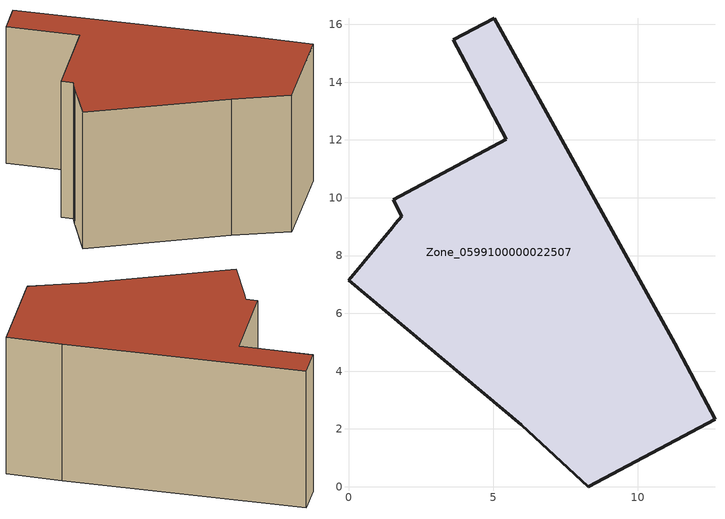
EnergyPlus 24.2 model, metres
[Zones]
Zone_0599100000022507
 floor ground (C_G): 1.62,9.1 1.84,9.36 1.54,9.93 5.46,12.02 3.62,15.46 5.04,16.21 11.28,4.96 12.68,2.33 8.3,0 5.97,2.14 0,7.14 1.51,8.96 z0
 wall outside (C_F): 5.97,2.14 8.3,0 12.68,2.33 11.28,4.96 5.04,16.21 3.62,15.46 5.46,12.02 1.54,9.93 1.84,9.36 1.62,9.1 1.51,8.96 0,7.14 5.97,2.14 z0:8.4
 roof outside (C_R): 1.84,9.36 1.62,9.1 1.51,8.96 0,7.14 5.97,2.14 8.3,0 12.68,2.33 11.28,4.96 5.04,16.21 3.62,15.46 5.46,12.02 1.54,9.93 z8.4
[BUILDING]
Pand.0599100000022507: North Axis=0; Terrain=City; Loads Convergence Tolerance Value=0.04; Temperature Convergence Tolerance Value=0.4; Solar Distribution=FullExterior; Maximum Number of Warmup Days=25; Minimum Number of Warmup Days=1
[Site:Location]
Rotterdam.The.Hague.AP_ZH_NLD Design_Conditions: Latitude=51.96; Longitude=4.45; Time Zone=1; Elevation=-4.5
[SITE:GROUNDTEMPERATURE:BUILDINGSURFACE]
18, 18, 18, 18, 18, 18, 18, 18, 18, 18, 18, 18
[MATERIAL] Thermal Absorptance=0.9; Solar Absorptance=0.7; Visible Absorptance=0.7
Name | Roughness | Thickness | Conductivity | Density | Specific Heat
G.TI.1975-1991 | MediumSmooth | 0.15 | 0.288461 | 540 | 1210
F.TI.1975-1991 | Rough | 0.3 | 0.230769 | 1920 | 840
R.TI.1975-1991 | MediumRough | 0.2 | 0.153846 | 1500 | 1000
[CONSTRUCTION]
C_G: G.TI.1975-1991
C_F: F.TI.1975-1991
C_R: R.TI.1975-1991
[ZONE]
Zone_0599100000022507: Type=1; Multiplier=1; Ceiling Height=Autocalculate; Volume=Autocalculate; Floor Area=autocalculate; Part of Total Floor Area=Yes
[ZONEINFILTRATION:DESIGNFLOWRATE]
Infil_Zone_0599100000022507: Zone or ZoneList or Space or SpaceList=Zone_0599100000022507; Schedule=AlwaysOn; Design Flow Rate Calculation Method=Flow/Area; Flow Rate per Floor Area=0.003; Constant Term Coefficient=1; Temperature Term Coefficient=0; Velocity Term Coefficient=0; Velocity Squared Term Coefficient=0
[HVACTEMPLATE:ZONE:IDEALLOADSAIRSYSTEM]
Zone_0599100000022507: Maximum Heating Supply Air Temperature=50; Minimum Cooling Supply Air Temperature=13; Maximum Heating Supply Air Humidity Ratio=0.0156; Minimum Cooling Supply Air Humidity Ratio=0.0077; Heating Limit=NoLimit; Cooling Limit=NoLimit; Dehumidification Control Type=ConstantSensibleHeatRatio; Cooling Sensible Heat Ratio=0.7; Dehumidification Setpoint=60; Humidification Control Type=None; Humidification Setpoint=30; Outdoor Air Method=None; Outdoor Air Flow Rate per Person=0.00944; Outdoor Air Flow Rate per Zone Floor Area=0; Outdoor Air Flow Rate per Zone=0; Demand Controlled Ventilation Type=None; Outdoor Air Economizer Type=NoEconomizer; Heat Recovery Type=None; Sensible Heat Recovery Effectiveness=0.7; Latent Heat Recovery Effectiveness=0.65
[ZONECONTROL:THERMOSTAT]
ThermostatControl_Zone_0599100000022507: Zone or ZoneList=Zone_0599100000022507; Control Type Schedule=DualSetpointControlType; Control 1=Thermostat_Zone_0599100000022507; Temperature Difference Between Cutout And Setpoint=0
[THERMOSTATSETPOINT:DUALSETPOINT]
Thermostat_Zone_0599100000022507: Heating Setpoint Temperature Schedule=HeatingSetpoint_Zone_0599100000022507; Cooling Setpoint Temperature Schedule=CoolingSetpoint_Zone_0599100000022507
[SCHEDULE:COMPACT]
HeatingSetpoint_Zone_0599100000022507: Through: 12/31, For: AllDays, Until: 24:00, 21
CoolingSetpoint_Zone_0599100000022507: Through: 12/31, For: AllDays, Until: 24:00, 24
DualSetpointControlType: Through: 12/31, For: AllDays, Until: 24:00, 4
AlwaysOn: Through: 12/31, For: AllDays, Until: 24:00, 1
